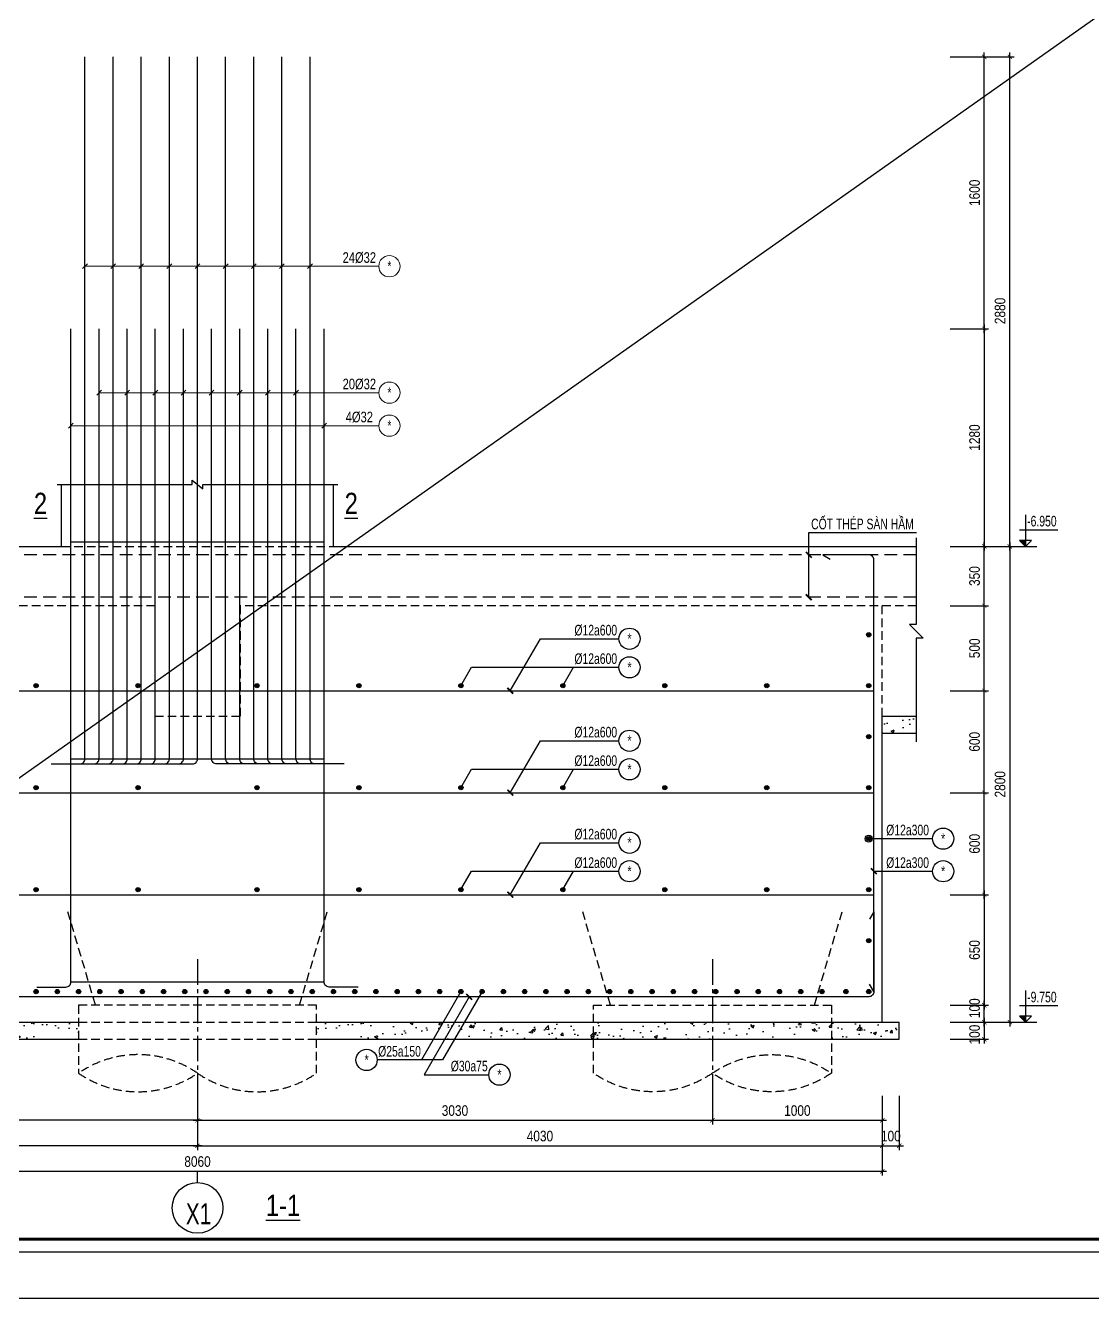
# Model space of a CAD drawing. Extents: x 71 to 2424299, y -14 to 1061502.
# Drawn here: x 1090798 to 1097078, y 521457 to 528948 of the extents above; entities that cross this region are included whole.
import ezdxf
from ezdxf.enums import TextEntityAlignment as Align

# ---------------------------------------------------------------- set-up
doc = ezdxf.new("R2010")
doc.units = 0
doc.header["$LTSCALE"] = 1000
doc.header["$MEASUREMENT"] = 0
doc.header["$PDMODE"] = 3
doc.linetypes.add('CENTER2', pattern=[1.125, 0.75, -0.125, 0.125, -0.125])
doc.linetypes.add('HIDDEN', pattern=[0.375, 0.25, -0.125])
doc.layers.get('0').update_dxf_attribs({"linetype": 'CONTINUOUS'})
doc.layers.get('Defpoints').update_dxf_attribs({"linetype": 'CONTINUOUS'})
for name, color, linetype in [('CDC-KHUNGTEN', 7, 'CONTINUOUS'), ('CDC.01.AXIS', 160, 'CENTER2'), ('CDC.02.DIM', 1, 'CONTINUOUS'), ('CDC.03.BORDER', 3, 'CONTINUOUS'), ('CDC.04.HIDDEN', 8, 'HIDDEN'), ('CDC.05.STEEL', 4, 'CONTINUOUS'), ('CDC.06.TEXT', 2, 'CONTINUOUS'), ('CDC.10.HATCH', 9, 'CONTINUOUS'), ('CDC.11.NOTE', 8, 'CONTINUOUS'), ('CDC.12.PILE', 7, 'CONTINUOUS'), ('CDC.14.STEELNUM', 9, 'CONTINUOUS'), ('KCS_BORDER', 3, 'CONTINUOUS')]:
    doc.layers.add(name, color=color, linetype=linetype)
for name, color, linetype, lineweight in [('CDC_06.TEXT', 2, 'CONTINUOUS', 18), ('CDC_11.NOTE', 8, 'CONTINUOUS', 18), ('CDC_14.STEELNUM', 9, 'CONTINUOUS', 18)]:
    doc.layers.add(name, color=color, linetype=linetype, lineweight=lineweight)
doc.layers.add('KCS_Plotter', color=11, linetype='CONTINUOUS', plot=False)
doc.styles.add('ARIAL', font='arial.ttf', dxfattribs={"width": 0.8})
doc.styles.add('KC_SMTEXT', font='arial.ttf', dxfattribs={"width": 0.7})
doc.dimstyles.new('25', dxfattribs={"dimscale": 25, "dimtxt": 2.5, "dimasz": 1, "dimexe": 1, "dimexo": 0, "dimgap": 1, "dimtad": 1, "dimdec": 0, "dimdsep": 46, "dimtxsty": 'ARIAL', "dimblk": 'ARCHTICK', "dimcen": 1, "dimdle": 1, "dimclrd": 256, "dimclre": 256, "dimclrt": 2, "dimadec": 0, "dimazin": 0, "dimtfac": 0.00072, "dimtdec": 0, "dimtix": 1, "dimtmove": 2, "dimatfit": 3, "dimldrblk": 'ARCHTICK', "dimfxl": 1, "dimtolj": 1, "dimarcsym": 0})

# ---------------------------------------------------------------- blocks, each defined once
blk = doc.blocks.new('_ArchTick')
at = {"color": 0, "linetype": 'ByBlock', "const_width": 0.15}
blk.add_lwpolyline([(-0.5, -0.5), (0.5, 0.5)], dxfattribs=at)
blk = doc.blocks.new('*D50')
at = {"layer": 'CDC.02.DIM', "lineweight": -2, "transparency": 16777216}
for p, q in [((1087780.5, 522650.7), (1087780.5, 522330.9)), ((1091810.5, 522650.7), (1091810.5, 522330.9)), ((1091835.5, 522355.9), (1087755.5, 522355.9))]:
    blk.add_line(p, q, dxfattribs=at)
at = {"layer": 'Defpoints', "color": 0, "transparency": 16777216}
for p in [(1087780.5, 522650.7), (1091810.5, 522650.7), (1087780.5, 522355.9)]:
    blk.add_point(p, dxfattribs=at)
at = {"layer": 'CDC.02.DIM', "lineweight": -2, "transparency": 16777216, "xscale": 25, "yscale": 25, "zscale": 25, "rotation": 180}
blk.add_blockref('_ArchTick', (1087780.5, 522355.9), dxfattribs=at)
at = {"layer": 'CDC.02.DIM', "lineweight": -2, "transparency": 16777216, "xscale": 25, "yscale": 25, "zscale": 25}
blk.add_blockref('_ArchTick', (1091810.5, 522355.9), dxfattribs=at)
at = {"layer": 'CDC.02.DIM', "color": 2, "transparency": 16777216, "insert": (1089795.5, 522412.8), "char_height": 62.5, "attachment_point": 5, "style": 'ARIAL'}
blk.add_mtext('\\A1;4030', dxfattribs=at)
blk = doc.blocks.new('*D52')
at = {"layer": 'CDC.02.DIM', "lineweight": -2, "transparency": 16777216}
for p, q in [((1091810.5, 522650.7), (1091810.5, 522330.9)), ((1095840.5, 522650.7), (1095840.5, 522330.9)), ((1091785.5, 522355.9), (1095865.5, 522355.9))]:
    blk.add_line(p, q, dxfattribs=at)
at = {"layer": 'Defpoints', "color": 0, "transparency": 16777216}
for p in [(1091810.5, 522650.7), (1095840.5, 522650.7), (1095840.5, 522355.9)]:
    blk.add_point(p, dxfattribs=at)
at = {"layer": 'CDC.02.DIM', "lineweight": -2, "transparency": 16777216, "xscale": 25, "yscale": 25, "zscale": 25, "rotation": 180}
blk.add_blockref('_ArchTick', (1091810.5, 522355.9), dxfattribs=at)
at = {"layer": 'CDC.02.DIM', "lineweight": -2, "transparency": 16777216, "xscale": 25, "yscale": 25, "zscale": 25}
blk.add_blockref('_ArchTick', (1095840.5, 522355.9), dxfattribs=at)
at = {"layer": 'CDC.02.DIM', "color": 2, "transparency": 16777216, "insert": (1093825.5, 522412.8), "char_height": 62.5, "attachment_point": 5, "style": 'ARIAL'}
blk.add_mtext('\\A1;4030', dxfattribs=at)
blk = doc.blocks.new('*D53')
at = {"layer": 'CDC.02.DIM', "lineweight": -2, "transparency": 16777216}
for p, q in [((1095840.5, 522650.7), (1095840.5, 522330.9)), ((1095940.5, 522650.7), (1095940.5, 522330.9)), ((1095815.5, 522355.9), (1095965.5, 522355.9))]:
    blk.add_line(p, q, dxfattribs=at)
at = {"layer": 'Defpoints', "color": 0, "transparency": 16777216}
for p in [(1095840.5, 522650.7), (1095940.5, 522650.7), (1095940.5, 522355.9)]:
    blk.add_point(p, dxfattribs=at)
at = {"layer": 'CDC.02.DIM', "lineweight": -2, "transparency": 16777216, "xscale": 25, "yscale": 25, "zscale": 25, "rotation": 180}
blk.add_blockref('_ArchTick', (1095840.5, 522355.9), dxfattribs=at)
at = {"layer": 'CDC.02.DIM', "lineweight": -2, "transparency": 16777216, "xscale": 25, "yscale": 25, "zscale": 25}
blk.add_blockref('_ArchTick', (1095940.5, 522355.9), dxfattribs=at)
at = {"layer": 'CDC.02.DIM', "color": 2, "transparency": 16777216, "insert": (1095890.5, 522412.8), "char_height": 62.5, "attachment_point": 5, "style": 'ARIAL'}
blk.add_mtext('\\A1;100', dxfattribs=at)
blk = doc.blocks.new('*D54')
at = {"layer": 'CDC.02.DIM', "lineweight": -2, "transparency": 16777216}
for p, q in [((1087780.5, 522650.7), (1087780.5, 522180.9)), ((1095840.5, 522650.7), (1095840.5, 522180.9)), ((1087755.5, 522205.9), (1095865.5, 522205.9))]:
    blk.add_line(p, q, dxfattribs=at)
at = {"layer": 'Defpoints', "color": 0, "transparency": 16777216}
for p in [(1087780.5, 522650.7), (1095840.5, 522650.7), (1095840.5, 522205.9)]:
    blk.add_point(p, dxfattribs=at)
at = {"layer": 'CDC.02.DIM', "lineweight": -2, "transparency": 16777216, "xscale": 25, "yscale": 25, "zscale": 25, "rotation": 180}
blk.add_blockref('_ArchTick', (1087780.5, 522205.9), dxfattribs=at)
at = {"layer": 'CDC.02.DIM', "lineweight": -2, "transparency": 16777216, "xscale": 25, "yscale": 25, "zscale": 25}
blk.add_blockref('_ArchTick', (1095840.5, 522205.9), dxfattribs=at)
at = {"layer": 'CDC.02.DIM', "color": 2, "transparency": 16777216, "insert": (1091810.5, 522262.8), "char_height": 62.5, "attachment_point": 5, "style": 'ARIAL'}
blk.add_mtext('\\A1;8060', dxfattribs=at)
blk = doc.blocks.new('*D55')
at = {"layer": 'CDC.02.DIM', "lineweight": -2, "transparency": 16777216}
for p, q in [((1088780.5, 522650.7), (1088780.5, 522480.9)), ((1091810.5, 522650.7), (1091810.5, 522480.9)), ((1091835.5, 522505.9), (1088755.5, 522505.9))]:
    blk.add_line(p, q, dxfattribs=at)
at = {"layer": 'Defpoints', "color": 0, "transparency": 16777216}
for p in [(1088780.5, 522650.7), (1091810.5, 522650.7), (1088780.5, 522505.9)]:
    blk.add_point(p, dxfattribs=at)
at = {"layer": 'CDC.02.DIM', "lineweight": -2, "transparency": 16777216, "xscale": 25, "yscale": 25, "zscale": 25, "rotation": 180}
blk.add_blockref('_ArchTick', (1088780.5, 522505.9), dxfattribs=at)
at = {"layer": 'CDC.02.DIM', "lineweight": -2, "transparency": 16777216, "xscale": 25, "yscale": 25, "zscale": 25}
blk.add_blockref('_ArchTick', (1091810.5, 522505.9), dxfattribs=at)
at = {"layer": 'CDC.02.DIM', "color": 2, "transparency": 16777216, "insert": (1090295.5, 522562.8), "char_height": 62.5, "attachment_point": 5, "style": 'ARIAL'}
blk.add_mtext('\\A1;3030', dxfattribs=at)
blk = doc.blocks.new('*D56')
at = {"layer": 'CDC.02.DIM', "lineweight": -2, "transparency": 16777216}
for p, q in [((1091810.5, 522650.7), (1091810.5, 522480.9)), ((1094840.5, 522650.7), (1094840.5, 522480.9)), ((1091785.5, 522505.9), (1094865.5, 522505.9))]:
    blk.add_line(p, q, dxfattribs=at)
at = {"layer": 'Defpoints', "color": 0, "transparency": 16777216}
for p in [(1091810.5, 522650.7), (1094840.5, 522650.7), (1094840.5, 522505.9)]:
    blk.add_point(p, dxfattribs=at)
at = {"layer": 'CDC.02.DIM', "lineweight": -2, "transparency": 16777216, "xscale": 25, "yscale": 25, "zscale": 25, "rotation": 180}
blk.add_blockref('_ArchTick', (1091810.5, 522505.9), dxfattribs=at)
at = {"layer": 'CDC.02.DIM', "lineweight": -2, "transparency": 16777216, "xscale": 25, "yscale": 25, "zscale": 25}
blk.add_blockref('_ArchTick', (1094840.5, 522505.9), dxfattribs=at)
at = {"layer": 'CDC.02.DIM', "color": 2, "transparency": 16777216, "insert": (1093325.5, 522562.8), "char_height": 62.5, "attachment_point": 5, "style": 'ARIAL'}
blk.add_mtext('\\A1;3030', dxfattribs=at)
blk = doc.blocks.new('*D57')
at = {"layer": 'CDC.02.DIM', "lineweight": -2, "transparency": 16777216}
for p, q in [((1096240.5, 523083), (1096465.5, 523083)), ((1096440.5, 523108), (1096440.5, 522958)), ((1096240.5, 522983), (1096465.5, 522983))]:
    blk.add_line(p, q, dxfattribs=at)
at = {"layer": 'Defpoints', "color": 0, "transparency": 16777216}
for p in [(1096240.5, 523083), (1096240.5, 522983), (1096440.5, 522983)]:
    blk.add_point(p, dxfattribs=at)
at = {"layer": 'CDC.02.DIM', "lineweight": -2, "transparency": 16777216, "xscale": 25, "yscale": 25, "zscale": 25}
for p, rotation in [((1096440.5, 523083), 90), ((1096440.5, 522983), 270)]:
    blk.add_blockref('_ArchTick', p, dxfattribs=dict(at, rotation=rotation))
at = {"layer": 'CDC.02.DIM', "color": 2, "transparency": 16777216, "insert": (1096383.6, 523010.3), "char_height": 62.5, "attachment_point": 5, "rotation": 90, "style": 'ARIAL'}
blk.add_mtext('\\A1;100', dxfattribs=at)
blk = doc.blocks.new('*D58')
at = {"layer": 'CDC.02.DIM', "lineweight": -2, "transparency": 16777216}
for p, q in [((1096240.5, 523183), (1096465.5, 523183)), ((1096440.5, 523058), (1096440.5, 523208)), ((1096240.5, 523083), (1096465.5, 523083))]:
    blk.add_line(p, q, dxfattribs=at)
at = {"layer": 'Defpoints', "color": 0, "transparency": 16777216}
for p in [(1096240.5, 523183), (1096440.5, 523183), (1096240.5, 523083)]:
    blk.add_point(p, dxfattribs=at)
at = {"layer": 'CDC.02.DIM', "lineweight": -2, "transparency": 16777216, "xscale": 25, "yscale": 25, "zscale": 25}
for p, rotation in [((1096440.5, 523183), 90), ((1096440.5, 523083), 270)]:
    blk.add_blockref('_ArchTick', p, dxfattribs=dict(at, rotation=rotation))
at = {"layer": 'CDC.02.DIM', "color": 2, "transparency": 16777216, "insert": (1096383.6, 523165.3), "char_height": 62.5, "attachment_point": 5, "rotation": 90, "style": 'ARIAL'}
blk.add_mtext('\\A1;100', dxfattribs=at)
blk = doc.blocks.new('*D59')
at = {"layer": 'CDC.02.DIM', "lineweight": -2, "transparency": 16777216}
for p, q in [((1096240.5, 524433), (1096465.5, 524433)), ((1096440.5, 523808), (1096440.5, 524458)), ((1096240.5, 523833), (1096465.5, 523833))]:
    blk.add_line(p, q, dxfattribs=at)
at = {"layer": 'Defpoints', "color": 0, "transparency": 16777216}
for p in [(1096240.5, 524433), (1096440.5, 524433), (1096240.5, 523833)]:
    blk.add_point(p, dxfattribs=at)
at = {"layer": 'CDC.02.DIM', "lineweight": -2, "transparency": 16777216, "xscale": 25, "yscale": 25, "zscale": 25}
for p, rotation in [((1096440.5, 524433), 90), ((1096440.5, 523833), 270)]:
    blk.add_blockref('_ArchTick', p, dxfattribs=dict(at, rotation=rotation))
at = {"layer": 'CDC.02.DIM', "color": 2, "transparency": 16777216, "insert": (1096383.6, 524133), "char_height": 62.5, "attachment_point": 5, "rotation": 90, "style": 'ARIAL'}
blk.add_mtext('\\A1;600', dxfattribs=at)
blk = doc.blocks.new('*D60')
at = {"layer": 'CDC.02.DIM', "lineweight": -2, "transparency": 16777216}
for p, q in [((1096240.5, 525033), (1096465.5, 525033)), ((1096440.5, 524408), (1096440.5, 525058)), ((1096240.5, 524433), (1096465.5, 524433))]:
    blk.add_line(p, q, dxfattribs=at)
at = {"layer": 'Defpoints', "color": 0, "transparency": 16777216}
for p in [(1096240.5, 525033), (1096440.5, 525033), (1096240.5, 524433)]:
    blk.add_point(p, dxfattribs=at)
at = {"layer": 'CDC.02.DIM', "lineweight": -2, "transparency": 16777216, "xscale": 25, "yscale": 25, "zscale": 25}
for p, rotation in [((1096440.5, 525033), 90), ((1096440.5, 524433), 270)]:
    blk.add_blockref('_ArchTick', p, dxfattribs=dict(at, rotation=rotation))
at = {"layer": 'CDC.02.DIM', "color": 2, "transparency": 16777216, "insert": (1096383.6, 524733), "char_height": 62.5, "attachment_point": 5, "rotation": 90, "style": 'ARIAL'}
blk.add_mtext('\\A1;600', dxfattribs=at)
blk = doc.blocks.new('*D61')
at = {"layer": 'CDC.02.DIM', "lineweight": -2, "transparency": 16777216}
for p, q in [((1096440.5, 525008), (1096440.5, 525558)), ((1096240.5, 525533), (1096465.5, 525533)), ((1096240.5, 525033), (1096465.5, 525033))]:
    blk.add_line(p, q, dxfattribs=at)
at = {"layer": 'Defpoints', "color": 0, "transparency": 16777216}
for p in [(1096240.5, 525533), (1096440.5, 525533), (1096240.5, 525033)]:
    blk.add_point(p, dxfattribs=at)
at = {"layer": 'CDC.02.DIM', "lineweight": -2, "transparency": 16777216, "xscale": 25, "yscale": 25, "zscale": 25}
for p, rotation in [((1096440.5, 525533), 90), ((1096440.5, 525033), 270)]:
    blk.add_blockref('_ArchTick', p, dxfattribs=dict(at, rotation=rotation))
at = {"layer": 'CDC.02.DIM', "color": 2, "transparency": 16777216, "insert": (1096383.6, 525283), "char_height": 62.5, "attachment_point": 5, "rotation": 90, "style": 'ARIAL'}
blk.add_mtext('\\A1;500', dxfattribs=at)
blk = doc.blocks.new('*D62')
at = {"layer": 'CDC.02.DIM', "lineweight": -2, "transparency": 16777216}
for p, q in [((1096240.5, 525883), (1096465.5, 525883)), ((1096440.5, 525508), (1096440.5, 525908)), ((1096240.5, 525533), (1096465.5, 525533))]:
    blk.add_line(p, q, dxfattribs=at)
at = {"layer": 'Defpoints', "color": 0, "transparency": 16777216}
for p in [(1096240.5, 525883), (1096440.5, 525883), (1096240.5, 525533)]:
    blk.add_point(p, dxfattribs=at)
at = {"layer": 'CDC.02.DIM', "lineweight": -2, "transparency": 16777216, "xscale": 25, "yscale": 25, "zscale": 25}
for p, rotation in [((1096440.5, 525883), 90), ((1096440.5, 525533), 270)]:
    blk.add_blockref('_ArchTick', p, dxfattribs=dict(at, rotation=rotation))
at = {"layer": 'CDC.02.DIM', "color": 2, "transparency": 16777216, "insert": (1096383.6, 525708), "char_height": 62.5, "attachment_point": 5, "rotation": 90, "style": 'ARIAL'}
blk.add_mtext('\\A1;350', dxfattribs=at)
blk = doc.blocks.new('*D63')
at = {"layer": 'CDC.02.DIM', "lineweight": -2, "transparency": 16777216}
for p, q in [((1096240.5, 525883), (1096615.5, 525883)), ((1096590.5, 525908), (1096590.5, 523058)), ((1096240.5, 523083), (1096615.5, 523083))]:
    blk.add_line(p, q, dxfattribs=at)
at = {"layer": 'Defpoints', "color": 0, "transparency": 16777216}
for p in [(1096240.5, 525883), (1096240.5, 523083), (1096590.5, 523083)]:
    blk.add_point(p, dxfattribs=at)
at = {"layer": 'CDC.02.DIM', "lineweight": -2, "transparency": 16777216, "xscale": 25, "yscale": 25, "zscale": 25}
for p, rotation in [((1096590.5, 525883), 90), ((1096590.5, 523083), 270)]:
    blk.add_blockref('_ArchTick', p, dxfattribs=dict(at, rotation=rotation))
at = {"layer": 'CDC.02.DIM', "color": 2, "transparency": 16777216, "insert": (1096533.6, 524483), "char_height": 62.5, "attachment_point": 5, "rotation": 90, "style": 'ARIAL'}
blk.add_mtext('\\A1;2800', dxfattribs=at)
blk = doc.blocks.new('*D64')
at = {"layer": 'CDC.02.DIM', "lineweight": -2, "transparency": 16777216}
for p, q in [((1096240.5, 523833), (1096465.5, 523833)), ((1096440.5, 523858), (1096440.5, 523158)), ((1096240.5, 523183), (1096465.5, 523183))]:
    blk.add_line(p, q, dxfattribs=at)
at = {"layer": 'Defpoints', "color": 0, "transparency": 16777216}
for p in [(1096240.5, 523833), (1096240.5, 523183), (1096440.5, 523183)]:
    blk.add_point(p, dxfattribs=at)
at = {"layer": 'CDC.02.DIM', "lineweight": -2, "transparency": 16777216, "xscale": 25, "yscale": 25, "zscale": 25}
for p, rotation in [((1096440.5, 523833), 90), ((1096440.5, 523183), 270)]:
    blk.add_blockref('_ArchTick', p, dxfattribs=dict(at, rotation=rotation))
at = {"layer": 'CDC.02.DIM', "color": 2, "transparency": 16777216, "insert": (1096383.6, 523508), "char_height": 62.5, "attachment_point": 5, "rotation": 90, "style": 'ARIAL'}
blk.add_mtext('\\A1;650', dxfattribs=at)
blk = doc.blocks.new('C1400T')
at = {"layer": 'CDC.01.AXIS', "ltscale": 0.2}
blk.add_line((0, 270.1), (0, -574.3), dxfattribs=at)
at = {"layer": 'CDC.04.HIDDEN', "ltscale": 0.2}
for p, q in [((-600, 0), (-763.4, 550)), ((600, 0), (763.4, 550))]:
    blk.add_line(p, q, dxfattribs=at)
blk.add_lwpolyline([(700, -400), (700, 0), (-700, 0), (-700, -400)], dxfattribs=at)
blk.add_lwpolyline([(700, -400, -0.311974), (0, -400, 0.311974), (-700, -400, 0.311974), (0, -400, 0.36397)], format="xyb", dxfattribs=at)
blk = doc.blocks.new('C1400K')
at = {"layer": 'CDC.01.AXIS', "ltscale": 0.2}
blk.add_line((0, 270.1), (0, -574.3), dxfattribs=at)
at = {"layer": 'CDC.04.HIDDEN', "ltscale": 0.2}
for p, q in [((-600, 0), (-763.4, 550)), ((600, 0), (763.4, 550))]:
    blk.add_line(p, q, dxfattribs=at)
blk.add_lwpolyline([(700, -400), (700, 0), (-700, 0), (-700, -400)], dxfattribs=at)
blk.add_lwpolyline([(700, -400, -0.311974), (0, -400, 0.311974), (-700, -400, 0.311974), (0, -400, 0.36397)], format="xyb", dxfattribs=at)
blk = doc.blocks.new('*D203')
at = {"layer": 'CDC.02.DIM', "lineweight": -2, "transparency": 16777216}
for p, q in [((1094840.5, 522650.7), (1094840.5, 522480.9)), ((1095840.5, 522650.7), (1095840.5, 522480.9)), ((1094815.5, 522505.9), (1095865.5, 522505.9))]:
    blk.add_line(p, q, dxfattribs=at)
at = {"layer": 'Defpoints', "color": 0, "transparency": 16777216}
for p in [(1094840.5, 522650.7), (1095840.5, 522650.7), (1095840.5, 522505.9)]:
    blk.add_point(p, dxfattribs=at)
at = {"layer": 'CDC.02.DIM', "lineweight": -2, "transparency": 16777216, "xscale": 25, "yscale": 25, "zscale": 25, "rotation": 180}
blk.add_blockref('_ArchTick', (1094840.5, 522505.9), dxfattribs=at)
at = {"layer": 'CDC.02.DIM', "lineweight": -2, "transparency": 16777216, "xscale": 25, "yscale": 25, "zscale": 25}
blk.add_blockref('_ArchTick', (1095840.5, 522505.9), dxfattribs=at)
at = {"layer": 'CDC.02.DIM', "color": 2, "transparency": 16777216, "insert": (1095340.5, 522562.8), "char_height": 62.5, "attachment_point": 5, "style": 'ARIAL'}
blk.add_mtext('\\A1;1000', dxfattribs=at)
blk = doc.blocks.new('*D2069')
at = {"layer": 'CDC.02.DIM', "lineweight": -2, "transparency": 16777216}
for p, q in [((1096440.5, 527188), (1096440.5, 525858)), ((1096240.5, 527163), (1096465.5, 527163)), ((1096240.5, 525883), (1096465.5, 525883))]:
    blk.add_line(p, q, dxfattribs=at)
at = {"layer": 'Defpoints', "color": 0, "transparency": 16777216}
for p in [(1096240.5, 527163), (1096240.5, 525883), (1096440.5, 525883)]:
    blk.add_point(p, dxfattribs=at)
at = {"layer": 'CDC.02.DIM', "lineweight": -2, "transparency": 16777216, "xscale": 25, "yscale": 25, "zscale": 25}
for p, rotation in [((1096440.5, 527163), 90), ((1096440.5, 525883), 270)]:
    blk.add_blockref('_ArchTick', p, dxfattribs=dict(at, rotation=rotation))
at = {"layer": 'CDC.02.DIM', "color": 2, "transparency": 16777216, "insert": (1096383.6, 526523), "char_height": 62.5, "attachment_point": 5, "rotation": 90, "style": 'ARIAL'}
blk.add_mtext('\\A1;1280', dxfattribs=at)
blk = doc.blocks.new('*D2070')
at = {"layer": 'CDC.02.DIM', "lineweight": -2, "transparency": 16777216}
for p, q in [((1096240.5, 528763), (1096465.5, 528763)), ((1096440.5, 527138), (1096440.5, 528788)), ((1096240.5, 527163), (1096465.5, 527163))]:
    blk.add_line(p, q, dxfattribs=at)
at = {"layer": 'Defpoints', "color": 0, "transparency": 16777216}
for p in [(1096240.5, 528763), (1096440.5, 528763), (1096240.5, 527163)]:
    blk.add_point(p, dxfattribs=at)
at = {"layer": 'CDC.02.DIM', "lineweight": -2, "transparency": 16777216, "xscale": 25, "yscale": 25, "zscale": 25}
for p, rotation in [((1096440.5, 528763), 90), ((1096440.5, 527163), 270)]:
    blk.add_blockref('_ArchTick', p, dxfattribs=dict(at, rotation=rotation))
at = {"layer": 'CDC.02.DIM', "color": 2, "transparency": 16777216, "insert": (1096383.6, 527963), "char_height": 62.5, "attachment_point": 5, "rotation": 90, "style": 'ARIAL'}
blk.add_mtext('\\A1;1600', dxfattribs=at)
blk = doc.blocks.new('*D2071')
at = {"layer": 'CDC.02.DIM', "lineweight": -2, "transparency": 16777216}
for p, q in [((1096240.5, 528763), (1096615.5, 528763)), ((1096590.5, 525858), (1096590.5, 528788)), ((1096240.5, 525883), (1096615.5, 525883))]:
    blk.add_line(p, q, dxfattribs=at)
at = {"layer": 'Defpoints', "color": 0, "transparency": 16777216}
for p in [(1096240.5, 528763), (1096590.5, 528763), (1096240.5, 525883)]:
    blk.add_point(p, dxfattribs=at)
at = {"layer": 'CDC.02.DIM', "lineweight": -2, "transparency": 16777216, "xscale": 25, "yscale": 25, "zscale": 25}
for p, rotation in [((1096590.5, 528763), 90), ((1096590.5, 525883), 270)]:
    blk.add_blockref('_ArchTick', p, dxfattribs=dict(at, rotation=rotation))
at = {"layer": 'CDC.02.DIM', "color": 2, "transparency": 16777216, "insert": (1096533.6, 527268), "char_height": 62.5, "attachment_point": 5, "rotation": 90, "style": 'ARIAL'}
blk.add_mtext('\\A1;2880', dxfattribs=at)
blk = doc.blocks.new('KHUNG TEN')
at = {"layer": 'CDC-KHUNGTEN', "color": 8}
blk.add_lwpolyline([(75096, 1100), (83000, 1100), (83000, 58300), (3000, 58300), (3000, 1100), (75096, 1100)], dxfattribs=at)
at = {"layer": 'CDC-KHUNGTEN', "color": 255, "lineweight": 60}
blk.add_lwpolyline([(74900, 1400), (74900, 58000), (3300, 58000), (3300, 1400), (74900, 1400)], close=True, dxfattribs=at)
at = {"layer": 'Defpoints', "color": 1, "ltscale": 0.2}
blk.add_lwpolyline([(0, 0), (0, 59400), (84100, 59400), (84100, 0), (0, 0)], close=True, dxfattribs=at)

msp = doc.modelspace()

# ---------------------------------------------------------------- hatches: boundary and pattern name
at = {"layer": 'CDC.10.HATCH'}
h = msp.add_hatch(dxfattribs=at)
h.set_pattern_fill('AR-CONC', color=256, scale=25, style=0)
h.set_pattern_definition([(50, (-65682.96, 14126.77), (179.315046, -15.688034), [18.75, -206.25]), (355, (-65682.96, 14126.77), (-34.687833, 188.048033), [15, -165]), (100.4514, (-65668.02, 14125.46), (144.627345, 172.359886), [15.935047, -175.285528]), (46.1842, (-65682.96, 14176.77), (266.810262, -41.379754), [28.125, -309.375]), (96.6356, (-65660.72, 14173.32), (233.665676, 243.52947), [23.90257, -262.92825]), (351.1842, (-65682.96, 14176.77), (233.665486, 243.52965), [22.5, -247.5]), (21, (-65657.96, 14164.27), (149.226763, -100.654723), [18.75, -206.25]), (326, (-65657.96, 14164.27), (60.828833, 181.28751), [15, -165]), (71.4514, (-65645.52, 14155.88), (210.055657, 80.632624), [15.935047, -175.285528]), (37.5, (-65682.96, 14126.77), (3.0399638, 83.2234635), [0, -163, 0, -167.5, 0, -165.625]), (7.5, (-65682.96, 14126.77), (65.7673844, 98.602928), [0, -95.5, 0, -159.25, 0, -63.125]), (327.5, (-65738.71, 14126.77), (133.455609, -5.638718), [0, -62.5, 0, -195, 0, -258.75]), (317.5, (-65763.71, 14126.77), (145.796542, 25.026246), [0, -81.25, 0, -129.5, 0, -183.75])])
h.paths.add_polyline_path([(1096040.51, 524882.98), (1095840.51, 524882.98), (1095840.51, 524782.98), (1096040.51, 524782.98)])
h = msp.add_hatch(dxfattribs=at)
h.set_pattern_fill('AR-CONC', color=256, scale=25, style=0)
h.set_pattern_definition([(130, (2183203.85, -7406.83), (-179.315046, -15.688034), [18.75, -206.25]), (185, (2183203.85, -7406.83), (34.687833, 188.048033), [15, -165]), (79.5486, (2183188.91, -7408.14), (-144.627345, 172.359886), [15.935047, -175.285528]), (133.8158, (2183203.85, -7356.83), (-266.810262, -41.379754), [28.125, -309.375]), (83.3644, (2183181.62, -7360.28), (-233.665676, 243.52947), [23.90257, -262.92825]), (188.8158, (2183203.85, -7356.83), (-233.665486, 243.52965), [22.5, -247.5]), (159, (2183178.85, -7369.33), (-149.226763, -100.654723), [18.75, -206.25]), (214, (2183178.85, -7369.33), (-60.828833, 181.28751), [15, -165]), (108.5486, (2183166.42, -7377.72), (-210.055657, 80.632624), [15.935047, -175.285528]), (142.5, (2183203.854, -7406.83), (-3.0399638, 83.2234635), [0, -163, 0, -167.5, 0, -165.625]), (172.5, (2183203.85, -7406.83), (-65.7673844, 98.602928), [0, -95.5, 0, -159.25, 0, -63.125]), (212.5, (2183259.604, -7406.83), (-133.455609, -5.638718), [0, -62.5, 0, -195, 0, -258.75]), (222.5, (2183284.6, -7406.83), (-145.796542, 25.026246), [0, -81.25, 0, -129.5, 0, -183.75])])
h.paths.add_polyline_path([(1089480.54, 523082.98), (1091110.52, 523082.98), (1091110.52, 522982.98), (1089480.54, 522982.98)])
h.paths.add_polyline_path([(1088780.54, 523082.98), (1089480.54, 523082.98), (1089480.54, 522982.98), (1088780.54, 522982.98)])
h.paths.add_polyline_path([(1088080.54, 523082.98), (1088780.54, 523082.98), (1088780.54, 522982.98), (1088080.54, 522982.98)])
h.paths.add_polyline_path([(1087680.53, 522982.98), (1087680.53, 523082.98), (1088080.54, 523082.98), (1088080.54, 522982.98)])
h = msp.add_hatch(dxfattribs=at)
h.set_pattern_fill('AR-CONC', color=256, scale=25, style=0)
h.set_pattern_definition([(50, (417.19, -7406.83), (179.315046, -15.688034), [18.75, -206.25]), (355, (417.19, -7406.83), (-34.687833, 188.048033), [15, -165]), (100.4514, (432.13, -7408.14), (144.627345, 172.359886), [15.935047, -175.285528]), (46.1842, (417.19, -7356.83), (266.810262, -41.379754), [28.125, -309.375]), (96.6356, (439.42, -7360.28), (233.665676, 243.52947), [23.90257, -262.92825]), (351.1842, (417.2, -7356.83), (233.665486, 243.52965), [22.5, -247.5]), (21, (442.19, -7369.33), (149.226763, -100.654723), [18.75, -206.25]), (326, (442.19, -7369.33), (60.828833, 181.28751), [15, -165]), (71.4514, (454.62, -7377.72), (210.055657, 80.632624), [15.935047, -175.285528]), (37.5, (417.19, -7406.83), (3.0399638, 83.2234635), [0, -163, 0, -167.5, 0, -165.625]), (7.5, (417.19, -7406.83), (65.7673844, 98.602928), [0, -95.5, 0, -159.25, 0, -63.125]), (327.5, (361.44, -7406.83), (133.455609, -5.638718), [0, -62.5, 0, -195, 0, -258.75]), (317.5, (336.44, -7406.83), (145.796542, 25.026246), [0, -81.25, 0, -129.5, 0, -183.75])])
h.paths.add_polyline_path([(1094140.5, 523082.98), (1092510.52, 523082.98), (1092510.52, 522982.98), (1094140.5, 522982.98)])
h.paths.add_polyline_path([(1094840.5, 523082.98), (1094140.5, 523082.98), (1094140.5, 522982.98), (1094840.5, 522982.98)])
h.paths.add_polyline_path([(1095540.5, 523082.98), (1094840.5, 523082.98), (1094840.5, 522982.98), (1095540.5, 522982.98)])
h.paths.add_polyline_path([(1095940.51, 522982.98), (1095940.51, 523082.98), (1095540.5, 523082.98), (1095540.5, 522982.98)])
at = {"layer": 'CDC.11.NOTE'}
for points in [[(1096682.68, 525917.98), (1096647.68, 525917.98), (1096682.68, 525882.98)], [(1096682.68, 523117.98), (1096647.68, 523117.98), (1096682.68, 523082.98)]]:
    msp.add_hatch(color=256, dxfattribs=at).paths.add_polyline_path(points)

# ---------------------------------------------------------------- linework, layer by layer
at = {"layer": 'CDC.03.BORDER'}
for p, q in [((1091134.24, 527516.9), (1091162.36, 527545.02)), ((1091299.79, 527516.9), (1091327.92, 527545.02)), ((1091465.35, 527516.9), (1091493.47, 527545.02)), ((1091630.9, 527516.9), (1091659.03, 527545.02)), ((1091796.46, 527516.9), (1091824.58, 527545.02)), ((1091962.01, 527516.9), (1091990.14, 527545.02)), ((1092127.57, 527516.9), (1092155.69, 527545.02)), ((1092293.12, 527516.9), (1092321.25, 527545.02)), ((1092458.68, 527516.9), (1092486.81, 527545.02)), ((1091217.01, 526772.92), (1091245.14, 526801.04)), ((1091382.57, 526772.92), (1091410.69, 526801.04)), ((1091548.12, 526772.92), (1091576.25, 526801.04)), ((1091713.68, 526772.92), (1091741.81, 526801.04)), ((1091879.24, 526772.92), (1091907.36, 526801.04)), ((1092044.79, 526772.92), (1092072.92, 526801.04)), ((1092210.35, 526772.92), (1092238.47, 526801.04)), ((1092375.9, 526772.92), (1092404.03, 526801.04)), ((1091051.46, 526578.76), (1091079.58, 526606.88)), ((1092541.46, 526578.76), (1092569.58, 526606.88)), ((1091010.52, 525882.98), (1091010.52, 526247.28)), ((1092610.52, 525882.98), (1092610.52, 526247.28)), ((1087580.53, 525882.98), (1091010.52, 525882.98)), ((1092610.52, 525882.98), (1096040.51, 525882.98)), ((1095840.51, 523082.98), (1095840.51, 524882.98)), ((1095840.51, 524882.98), (1096040.51, 524882.98))]:
    msp.add_line(p, q, dxfattribs=at)
at = {"layer": 'CDC.04.HIDDEN', "ltscale": 0.2}
for p, q in [((1091010.52, 525882.98), (1092610.52, 525882.98)), ((1091560.52, 525532.98), (1087580.53, 525532.98)), ((1091560.52, 524882.98), (1091560.52, 525532.98)), ((1096040.51, 525532.98), (1092060.52, 525532.98)), ((1092060.52, 525532.98), (1092060.52, 524882.98)), ((1095840.51, 524882.98), (1095840.51, 525532.98)), ((1091560.52, 524882.98), (1092060.52, 524882.98)), ((1091110.52, 523082.98), (1092510.52, 523082.98)), ((1091110.52, 522982.98), (1092510.52, 522982.98))]:
    msp.add_line(p, q, dxfattribs=at)
at = {"layer": 'CDC.05.STEEL', "ltscale": 0.3}
for p, q in [((1092555.52, 525907.98), (1091065.52, 525907.98)), ((1095490.51, 525832.98), (1095533.81, 525807.98)), ((1087830.53, 525032.98), (1095790.51, 525032.98)), ((1091065.52, 524632.98), (1092555.52, 524632.98)), ((1087830.53, 524432.98), (1095790.51, 524432.98)), ((1087830.53, 523832.98), (1095790.51, 523832.98)), ((1095790.51, 523732.98), (1095765.51, 523689.67)), ((1091065.52, 523319.98), (1092555.52, 523319.98)), ((1095790.51, 523262.98), (1095765.51, 523306.28))]:
    msp.add_line(p, q, dxfattribs=at)
at = {"layer": 'CDC.05.STEEL', "linetype": 'HIDDEN', "ltscale": 0.3}
for p, q in [((1096040.51, 525832.98), (1087580.53, 525832.98)), ((1096040.51, 525582.98), (1087580.53, 525582.98))]:
    msp.add_line(p, q, dxfattribs=at)
at = {"layer": 'CDC.05.STEEL', "ltscale": 0.3, "elevation": 0}
for points in [[(1090948.3, 524602.98), (1091118.3, 524602.98, 0.4142136), (1091148.3, 524632.98), (1091148.3, 528762.98)], [(1091113.85, 524602.98), (1091283.85, 524602.98, 0.4142136), (1091313.85, 524632.98), (1091313.85, 528762.98)], [(1091279.41, 524602.98), (1091449.41, 524602.98, 0.4142136), (1091479.41, 524632.98), (1091479.41, 528762.98)], [(1091444.97, 524602.98), (1091614.97, 524602.98, 0.4142136), (1091644.97, 524632.98), (1091644.97, 528762.98)], [(1091610.52, 524602.98), (1091780.52, 524602.98, 0.4142136), (1091810.52, 524632.98), (1091810.52, 528762.98)], [(1092176.08, 524602.98), (1092006.08, 524602.98, -0.4142136), (1091976.08, 524632.98), (1091976.08, 528762.98)], [(1092341.63, 524602.98), (1092171.63, 524602.98, -0.4142136), (1092141.63, 524632.98), (1092141.63, 528762.98)], [(1092507.19, 524602.98), (1092337.19, 524602.98, -0.4142136), (1092307.19, 524632.98), (1092307.19, 528762.98)], [(1092672.74, 524602.98), (1092502.74, 524602.98, -0.4142136), (1092472.74, 524632.98), (1092472.74, 528762.98)], [(1090865.52, 523289.98), (1091035.52, 523289.98, 0.4142136), (1091065.52, 523319.98), (1091065.52, 527162.98)], [(1091031.08, 524602.98), (1091201.08, 524602.98, 0.4142136), (1091231.08, 524632.98), (1091231.08, 527162.98)], [(1091196.63, 524602.98), (1091366.63, 524602.98, 0.4142136), (1091396.63, 524632.98), (1091396.63, 527162.98)], [(1091362.19, 524602.98), (1091532.19, 524602.98, 0.4142136), (1091562.19, 524632.98), (1091562.19, 527162.98)], [(1091527.74, 524602.98), (1091697.74, 524602.98, 0.4142136), (1091727.74, 524632.98), (1091727.74, 527162.98)], [(1092093.3, 524602.98), (1091923.3, 524602.98, -0.4142136), (1091893.3, 524632.98), (1091893.3, 527162.98)], [(1092258.85, 524602.98), (1092088.85, 524602.98, -0.4142136), (1092058.85, 524632.98), (1092058.85, 527162.98)], [(1092424.41, 524602.98), (1092254.41, 524602.98, -0.4142136), (1092224.41, 524632.98), (1092224.41, 527162.98)], [(1092589.97, 524602.98), (1092419.97, 524602.98, -0.4142136), (1092389.97, 524632.98), (1092389.97, 527162.98)], [(1092755.52, 523289.98), (1092585.52, 523289.98, -0.4142136), (1092555.52, 523319.98), (1092555.52, 527162.98)], [(1095790.51, 523262.98), (1095790.51, 525802.98, 0.4142136), (1095760.51, 525832.98), (1095490.51, 525832.98)], [(1095790.51, 523732.98), (1095790.51, 523262.98, -0.4142136), (1095760.51, 523232.98), (1087860.53, 523232.98, -0.4142136), (1087830.53, 523262.98), (1087830.53, 523732.98)]]:
    msp.add_lwpolyline(points, format="xyb", dxfattribs=at)
at = {"layer": 'CDC.05.STEEL', "const_width": 12.3, "elevation": 0}
for points in [[(1095760.51, 525369.13, -1), (1095760.51, 525356.82, -1)], [(1090860.53, 525069.13, 1), (1090860.53, 525056.82, 1)], [(1091460.53, 525069.13, 1), (1091460.53, 525056.82, 1)], [(1092160.51, 525069.13, -1), (1092160.51, 525056.82, -1)], [(1092760.51, 525069.13, -1), (1092760.51, 525056.82, -1)], [(1093360.51, 525069.13, -1), (1093360.51, 525056.82, -1)], [(1093960.51, 525069.13, -1), (1093960.51, 525056.82, -1)], [(1094560.51, 525069.13, -1), (1094560.51, 525056.82, -1)], [(1095160.51, 525069.13, -1), (1095160.51, 525056.82, -1)], [(1095760.51, 525069.13, -1), (1095760.51, 525056.82, -1)], [(1095760.51, 524769.13, -1), (1095760.51, 524756.82, -1)], [(1090860.53, 524469.13, 1), (1090860.53, 524456.82, 1)], [(1091460.53, 524469.13, 1), (1091460.53, 524456.82, 1)], [(1092160.51, 524469.13, -1), (1092160.51, 524456.82, -1)], [(1092760.51, 524469.13, -1), (1092760.51, 524456.82, -1)], [(1093360.51, 524469.13, -1), (1093360.51, 524456.82, -1)], [(1093960.51, 524469.13, -1), (1093960.51, 524456.82, -1)], [(1094560.51, 524469.13, -1), (1094560.51, 524456.82, -1)], [(1095160.51, 524469.13, -1), (1095160.51, 524456.82, -1)], [(1095760.51, 524469.13, -1), (1095760.51, 524456.82, -1)], [(1095760.51, 524169.13, -1), (1095760.51, 524156.82, -1)], [(1090860.53, 523869.13, 1), (1090860.53, 523856.82, 1)], [(1091460.53, 523869.13, 1), (1091460.53, 523856.82, 1)], [(1092160.51, 523869.13, -1), (1092160.51, 523856.82, -1)], [(1092760.51, 523869.13, -1), (1092760.51, 523856.82, -1)], [(1093360.51, 523869.13, -1), (1093360.51, 523856.82, -1)], [(1093960.51, 523869.13, -1), (1093960.51, 523856.82, -1)], [(1094560.51, 523869.13, -1), (1094560.51, 523856.82, -1)], [(1095160.51, 523869.13, -1), (1095160.51, 523856.82, -1)], [(1095760.51, 523869.13, -1), (1095760.51, 523856.82, -1)], [(1095760.51, 523569.13, -1), (1095760.51, 523556.82, -1)], [(1090860.53, 523269.13, 1), (1090860.53, 523256.82, 1)], [(1090985.53, 523269.13, 1), (1090985.53, 523256.82, 1)], [(1091110.53, 523269.13, 1), (1091110.53, 523256.82, 1)], [(1091235.53, 523269.13, 1), (1091235.53, 523256.82, 1)], [(1091360.53, 523269.13, 1), (1091360.53, 523256.82, 1)], [(1091485.53, 523269.13, 1), (1091485.53, 523256.82, 1)], [(1091610.53, 523269.13, 1), (1091610.53, 523256.82, 1)], [(1091735.53, 523269.13, 1), (1091735.53, 523256.82, 1)], [(1091860.53, 523269.13, 1), (1091860.53, 523256.82, 1)], [(1091985.53, 523269.13, 1), (1091985.53, 523256.82, 1)], [(1092110.53, 523269.13, 1), (1092110.53, 523256.82, 1)], [(1092235.53, 523269.13, 1), (1092235.53, 523256.82, 1)], [(1092360.53, 523269.13, 1), (1092360.53, 523256.82, 1)], [(1092485.53, 523269.13, 1), (1092485.53, 523256.82, 1)], [(1092610.53, 523269.13, 1), (1092610.53, 523256.82, 1)], [(1092735.53, 523269.13, 1), (1092735.53, 523256.82, 1)], [(1092860.53, 523269.13, 1), (1092860.53, 523256.82, 1)], [(1092985.53, 523269.13, 1), (1092985.53, 523256.82, 1)], [(1093110.53, 523269.13, 1), (1093110.53, 523256.82, 1)], [(1093235.53, 523269.13, 1), (1093235.53, 523256.82, 1)], [(1093360.53, 523269.13, 1), (1093360.53, 523256.82, 1)], [(1093485.53, 523269.13, 1), (1093485.53, 523256.82, 1)], [(1093610.53, 523269.13, 1), (1093610.53, 523256.82, 1)], [(1093735.53, 523269.13, 1), (1093735.53, 523256.82, 1)], [(1093860.53, 523269.13, 1), (1093860.53, 523256.82, 1)], [(1093985.53, 523269.13, 1), (1093985.53, 523256.82, 1)], [(1094110.53, 523269.13, 1), (1094110.53, 523256.82, 1)], [(1094235.53, 523269.13, 1), (1094235.53, 523256.82, 1)], [(1094360.53, 523269.13, 1), (1094360.53, 523256.82, 1)], [(1094485.53, 523269.13, 1), (1094485.53, 523256.82, 1)], [(1094610.53, 523269.13, 1), (1094610.53, 523256.82, 1)], [(1094735.53, 523269.13, 1), (1094735.53, 523256.82, 1)], [(1094860.53, 523269.13, 1), (1094860.53, 523256.82, 1)], [(1094985.53, 523269.13, 1), (1094985.53, 523256.82, 1)], [(1095110.53, 523269.13, 1), (1095110.53, 523256.82, 1)], [(1095235.53, 523269.13, 1), (1095235.53, 523256.82, 1)], [(1095360.53, 523269.13, 1), (1095360.53, 523256.82, 1)], [(1095485.53, 523269.13, 1), (1095485.53, 523256.82, 1)], [(1095626.08, 523269.13, 1), (1095626.08, 523256.82, 1)], [(1095760.51, 523269.13, -1), (1095760.51, 523256.82, -1)]]:
    msp.add_lwpolyline(points, format="xyb", close=True, dxfattribs=at)
at = {"layer": 'CDC.05.STEEL'}
for centre in [(1095760.51, 525362.98), (1090860.53, 525062.98), (1091460.53, 525062.98), (1092160.51, 525062.98), (1092760.51, 525062.98), (1093360.51, 525062.98), (1093960.51, 525062.98), (1094560.51, 525062.98), (1095160.51, 525062.98), (1095760.51, 525062.98), (1095760.51, 524762.98), (1090860.53, 524462.98), (1091460.53, 524462.98), (1092160.51, 524462.98), (1092760.51, 524462.98), (1093360.51, 524462.98), (1093960.51, 524462.98), (1094560.51, 524462.98), (1095160.51, 524462.98), (1095760.51, 524462.98), (1095760.51, 524162.98), (1090860.53, 523862.98), (1091460.53, 523862.98), (1092160.51, 523862.98), (1092760.51, 523862.98), (1093360.51, 523862.98), (1093960.51, 523862.98), (1094560.51, 523862.98), (1095160.51, 523862.98), (1095760.51, 523862.98), (1095760.51, 523562.98), (1090860.53, 523262.98), (1090985.53, 523262.98), (1091110.53, 523262.98), (1091235.53, 523262.98), (1091360.53, 523262.98), (1091485.53, 523262.98), (1091610.53, 523262.98), (1091735.53, 523262.98), (1091860.53, 523262.98), (1091985.53, 523262.98), (1092110.53, 523262.98), (1092235.53, 523262.98), (1092360.53, 523262.98), (1092485.53, 523262.98), (1092610.53, 523262.98), (1092735.53, 523262.98), (1092860.53, 523262.98), (1092985.53, 523262.98), (1093110.53, 523262.98), (1093235.53, 523262.98), (1093360.53, 523262.98), (1093485.53, 523262.98), (1093610.53, 523262.98), (1093735.53, 523262.98), (1093860.53, 523262.98), (1093985.53, 523262.98), (1094110.53, 523262.98), (1094235.53, 523262.98), (1094360.53, 523262.98), (1094485.53, 523262.98), (1094610.53, 523262.98), (1094735.53, 523262.98), (1094860.53, 523262.98), (1094985.53, 523262.98), (1095110.53, 523262.98), (1095235.53, 523262.98), (1095360.53, 523262.98), (1095485.53, 523262.98), (1095626.08, 523262.98), (1095760.51, 523262.98)]:
    msp.add_circle(centre, 12.53, dxfattribs=at)
at = {"layer": 'CDC.11.NOTE'}
for p, q in [((1096682.68, 526069.28), (1096682.68, 525882.98)), ((1096647.87, 525980.46), (1096872.93, 525980.46)), ((1096615.51, 525882.98), (1096749.84, 525882.98)), ((1095840.51, 524782.98), (1096040.51, 524782.98)), ((1095760.51, 524162.98), (1096136.01, 524162.98)), ((1095790.51, 523971.27), (1096136.01, 523971.27)), ((1096682.68, 523269.28), (1096682.68, 523082.98)), ((1096647.87, 523180.46), (1096872.93, 523180.46)), ((1087680.53, 523082.98), (1091110.52, 523082.98)), ((1092510.52, 523082.98), (1095940.51, 523082.98)), ((1095940.51, 522982.98), (1095940.51, 523082.98)), ((1096615.51, 523082.98), (1096749.84, 523082.98)), ((1087680.53, 522982.98), (1091110.52, 522982.98)), ((1092510.52, 522982.98), (1095940.51, 522982.98)), ((1091810.52, 522139.94), (1091810.52, 522205.86))]:
    msp.add_line(p, q, dxfattribs=at)
at = {"layer": 'CDC.11.NOTE', "elevation": 0}
for points in [[(1095408.05, 525582.98), (1095408.05, 525963.87), (1096041.71, 525963.87)], [(1096040.51, 525932.98), (1096040.51, 525422.98), (1096000.51, 525422.98), (1096080.51, 525342.98), (1096040.51, 525342.98), (1096040.51, 524732.98)], [(1096647.68, 525917.98), (1096682.68, 525882.98), (1096717.68, 525917.98), (1096647.68, 525917.98)], [(1093651.37, 525032.98), (1093828.1, 525339.08), (1094290.22, 525339.08)], [(1093360.51, 525062.98), (1093423.03, 525171.27), (1094290.22, 525171.27)], [(1093960.51, 525062.98), (1094023.03, 525171.27), (1094290.22, 525171.27)], [(1093651.37, 524432.98), (1093828.1, 524739.08), (1094290.22, 524739.08)], [(1093360.51, 524462.98), (1093423.03, 524571.27), (1094290.22, 524571.27)], [(1093960.51, 524462.98), (1094023.03, 524571.27), (1094290.22, 524571.27)], [(1093651.37, 523832.98), (1093828.1, 524139.08), (1094290.22, 524139.08)], [(1093360.51, 523862.98), (1093423.03, 523971.27), (1094290.22, 523971.27)], [(1093960.51, 523862.98), (1094023.03, 523971.27), (1094290.22, 523971.27)], [(1093360.53, 523262.98), (1093128.47, 522861.03), (1092867.97, 522861.03)], [(1093484.93, 523262.98), (1093252.87, 522861.03), (1092867.97, 522861.03)], [(1093409.06, 523232.98), (1093144.29, 522774.37), (1093524.71, 522774.37)], [(1096647.68, 523117.98), (1096682.68, 523082.98), (1096717.68, 523117.98), (1096647.68, 523117.98)]]:
    msp.add_lwpolyline(points, dxfattribs=at)
at = {"layer": 'CDC.11.NOTE', "const_width": 10, "elevation": 0}
for points in [[(1095390.88, 525850.14), (1095425.21, 525815.81)], [(1095390.88, 525600.14), (1095425.21, 525565.81)], [(1093634.21, 525050.14), (1093668.53, 525015.81)], [(1093634.21, 524450.14), (1093668.53, 524415.81)], [(1095773.35, 523988.43), (1095807.67, 523954.1)], [(1093634.21, 523850.14), (1093668.53, 523815.81)], [(1093391.9, 523250.14), (1093426.23, 523215.81)]]:
    msp.add_lwpolyline(points, dxfattribs=at)
at = {"layer": 'CDC.11.NOTE'}
for centre, radius in [((1095760.51, 524162.98), 20.61), ((1091810.52, 521990.8), 149.14)]:
    msp.add_circle(centre, radius, dxfattribs=at)
at = {"layer": 'CDC.14.STEELNUM'}
for centre in [(1094352.72, 525339.08), (1094352.72, 525171.27), (1094352.72, 524739.08), (1094352.72, 524571.27), (1094352.72, 524139.08), (1096198.51, 524162.98), (1094352.72, 523971.27), (1096198.51, 523971.27), (1092805.47, 522861.03), (1093587.21, 522774.37)]:
    msp.add_circle(centre, 62.5, dxfattribs=at)
at = {"layer": 'CDC_11.NOTE'}
for p, q in [((1091148.3, 527530.96), (1092877.38, 527530.96)), ((1091231.08, 526786.98), (1092877.38, 526786.98)), ((1091065.52, 526592.82), (1092877.38, 526592.82))]:
    msp.add_line(p, q, dxfattribs=at)
at = {"layer": 'CDC_14.STEELNUM'}
for centre in [(1092939.88, 527530.96), (1092939.88, 526786.98), (1092939.88, 526592.82)]:
    msp.add_circle(centre, 62.5, dxfattribs=at)
at = {"layer": 'KCS_BORDER', "color": 1}
msp.add_lwpolyline([(1090985.52, 526247.28), (1091779.27, 526247.28), (1091779.27, 526272.28), (1091841.77, 526222.28), (1091841.77, 526247.28), (1092635.52, 526247.28)], dxfattribs=at)
at = {"layer": 'KCS_Plotter'}
msp.add_line((1107449.18, 536307.16), (1086424.18, 521457.16), dxfattribs=at)

# ---------------------------------------------------------------- block references
at = {"layer": 'CDC.06.TEXT', "xscale": 0.2499999999982123, "yscale": 0.2499999999982123, "zscale": 0.2499999999982123}
msp.add_blockref('KHUNG TEN', (1086424.18, 521457.16), dxfattribs=at)
at = {"layer": 'CDC.12.PILE'}
msp.add_blockref('C1400T', (1091810.52, 523182.98), dxfattribs=at)
at = {"layer": 'CDC.12.PILE', "xscale": -1}
msp.add_blockref('C1400K', (1094840.5, 523182.98), dxfattribs=at)

# ---------------------------------------------------------------- texts
at = {"layer": 'CDC.06.TEXT', "style": 'ARIAL'}
for s, height, width, p in [('%%U2', 125, 0.8, (1090886.42, 526135.61)), ('%%U2', 125, 0.8, (1092715.18, 526135.61)), ('CỐT THÉP SÀN HẦM', 62.5, 0.7, (1095723.76, 526014.64)), ('-6.950', 62.5, 0.7, (1096779.49, 526031.23)), ('%%C12a600', 62.5, 0.7, (1094154.11, 525389.85)), ('%%C12a600', 62.5, 0.7, (1094154.11, 525222.04)), ('%%C12a600', 62.5, 0.7, (1094154.11, 524789.85)), ('%%C12a600', 62.5, 0.7, (1094154.11, 524622.04)), ('%%C12a600', 62.5, 0.7, (1094154.11, 524189.85)), ('%%C12a300', 62.5, 0.7, (1095989.3, 524213.75)), ('%%C12a600', 62.5, 0.7, (1094154.11, 524022.04)), ('%%C12a300', 62.5, 0.7, (1095989.3, 524022.04)), ('-9.750', 62.5, 0.7, (1096779.49, 523231.23)), ('%%C25a150', 62.5, 0.7, (1092999.38, 522911.8)), ('%%C30a75', 62.5, 0.7, (1093409.63, 522825.14)), ('%%U1-1', 125, 0.8, (1092313.63, 522005.63))]:
    msp.add_text(s, height=height, dxfattribs=dict(at, width=width)).set_placement(p, align=Align.MIDDLE_CENTER)
at = {"layer": 'CDC.06.TEXT', "insert": (1091816.44, 521893.13), "char_height": 125, "width": 116.16, "attachment_point": 8, "line_spacing_factor": 0.938532}
msp.add_mtext('{\\fArial|b0|i0|c0|p34;\\W0.7;X1}', dxfattribs=at)
at = {"layer": 'CDC.14.STEELNUM', "style": 'ARIAL', "width": 0.7}
for p in [(1094352.72, 525339.08), (1094352.72, 525171.27), (1094352.72, 524739.08), (1094352.72, 524571.27), (1096198.48, 524162.98), (1094352.72, 524139.08), (1094352.72, 523971.27), (1096198.48, 523971.27), (1092805.47, 522861.03), (1093587.21, 522774.37)]:
    msp.add_text('*', height=62.5, dxfattribs=at).set_placement(p, align=Align.MIDDLE_CENTER)
at = {"layer": 'CDC_06.TEXT', "style": 'KC_SMTEXT', "width": 0.75}
for s, p in [('24%%C32', (1092762.69, 527550.96)), ('20%%C32', (1092762.69, 526806.98)), ('4%%C32', (1092762.69, 526612.82))]:
    msp.add_text(s, height=62.5, dxfattribs=at).set_placement(p, align=Align.CENTER)
at = {"layer": 'CDC_14.STEELNUM', "style": 'KC_SMTEXT', "width": 0.65}
for p in [(1092939.88, 527530.96), (1092939.88, 526786.98), (1092939.88, 526592.82)]:
    msp.add_text('*', height=62.5, dxfattribs=at).set_placement(p, align=Align.MIDDLE_CENTER)

# ---------------------------------------------------------------- dimensions: what is measured, and where the dimension line sits
at = {"layer": 'CDC.02.DIM'}
for base, p1, p2, picture, middle in [((1096440.51, 528762.98), (1096240.51, 527162.98), (1096240.51, 528762.98), '*D2070', (1096383.6, 527962.98)), ((1096440.51, 525882.98), (1096240.51, 527162.98), (1096240.51, 525882.98), '*D2069', (1096383.6, 526522.98)), ((1096440.51, 525882.98), (1096240.51, 525532.98), (1096240.51, 525882.98), '*D62', (1096383.58, 525707.98)), ((1096590.51, 523082.98), (1096240.51, 525882.98), (1096240.51, 523082.98), '*D63', (1096533.6, 524482.98)), ((1096440.51, 525532.98), (1096240.51, 525032.98), (1096240.51, 525532.98), '*D61', (1096383.6, 525282.98)), ((1096440.51, 525032.98), (1096240.51, 524432.98), (1096240.51, 525032.98), '*D60', (1096383.6, 524732.98)), ((1096440.51, 524432.98), (1096240.51, 523832.98), (1096240.51, 524432.98), '*D59', (1096383.6, 524132.98)), ((1096440.51, 523182.98), (1096240.51, 523832.98), (1096240.51, 523182.98), '*D64', (1096383.6, 523507.98))]:
    dim = msp.add_linear_dim(base=base, p1=p1, p2=p2, angle=90, dimstyle='25', dxfattribs=at)
    dim.commit()
    dim.dimension.update_dxf_attribs({"geometry": picture, "text_midpoint": middle})
for base, p1, p2, picture, middle in [((1096590.51, 528762.98), (1096240.51, 525882.98), (1096240.51, 528762.98), '*D2071', (1096533.6, 527267.98)), ((1096440.51, 523182.98), (1096240.51, 523082.98), (1096240.51, 523182.98), '*D58', (1096383.6, 523165.25)), ((1096440.51, 522982.98), (1096240.51, 523082.98), (1096240.51, 522982.98), '*D57', (1096383.6, 523010.28))]:
    dim = msp.add_linear_dim(base=base, p1=p1, p2=p2, angle=90, dimstyle='25', dxfattribs=at)
    dim.commit()
    dim.dimension.update_dxf_attribs({"geometry": picture, "text_midpoint": middle, "dimtype": 160})
for base, p1, p2, picture, middle in [((1087780.53, 522355.86), (1091810.52, 522650.69), (1087780.53, 522650.69), '*D50', (1089795.53, 522412.8)), ((1095840.51, 522205.86), (1087780.53, 522650.69), (1095840.51, 522650.69), '*D54', (1091810.52, 522262.77)), ((1088780.54, 522505.86), (1091810.52, 522650.69), (1088780.54, 522650.69), '*D55', (1090295.53, 522562.8)), ((1095840.51, 522355.86), (1091810.52, 522650.69), (1095840.51, 522650.69), '*D52', (1093825.52, 522412.8)), ((1094840.5, 522505.86), (1091810.52, 522650.69), (1094840.5, 522650.69), '*D56', (1093325.51, 522562.8)), ((1095840.51, 522505.86), (1094840.5, 522650.69), (1095840.51, 522650.69), '*D203', (1095340.51, 522562.77))]:
    dim = msp.add_linear_dim(base=base, p1=p1, p2=p2, dimstyle='25', dxfattribs=at)
    dim.commit()
    dim.dimension.update_dxf_attribs({"geometry": picture, "text_midpoint": middle})
dim = msp.add_linear_dim(base=(1095940.51, 522355.86), p1=(1095840.51, 522650.69), p2=(1095940.51, 522650.69), dimstyle='25', dxfattribs=at)
dim.commit()
dim.dimension.update_dxf_attribs({"geometry": '*D53', "text_midpoint": (1095890.51, 522412.77), "dimtype": 160})

doc.saveas('drawing.dxf')
